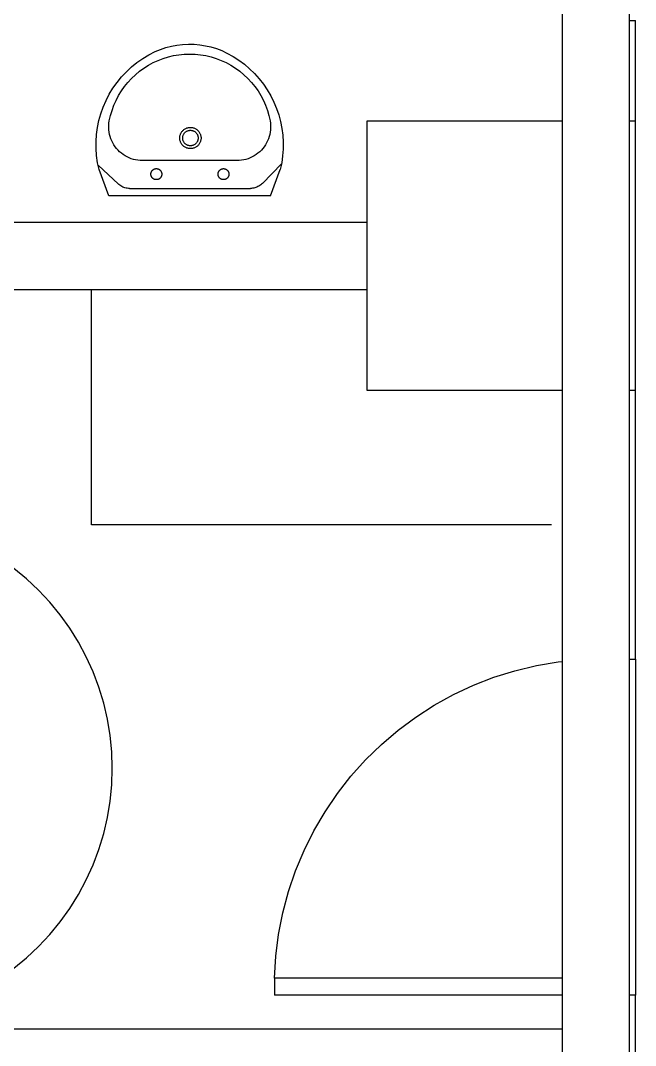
# Model space of a CAD drawing. Extents: x -81148 to 10972, y -53931 to 52487.
# Drawn here: x -25539 to -23708, y 16664 to 19714 of the extents above; entities that cross this region are included whole.
import ezdxf

# ---------------------------------------------------------------- set-up
doc = ezdxf.new("R2010")
doc.units = 0
doc.layers.get('0').update_dxf_attribs({"linetype": 'CONTINUOUS'})

msp = doc.modelspace()

# ---------------------------------------------------------------- linework, layer by layer
for p, q in [((-23725.4, 19413.6), (-23725.4, 27831.1)), ((-23925.4, 19413.6), (-23925.4, 27631.1)), ((-23725.4, 19713.6), (-23707.9, 19713.6)), ((-23707.9, 19413.6), (-23707.9, 19713.6)), ((-25073.2, 19640.2), (-25056.3, 19642.2)), ((-25056.3, 19642.2), (-25039.3, 19643)), ((-25039.3, 19643), (-25022.3, 19642.7)), ((-25022.3, 19642.7), (-25005.4, 19641.2)), ((-25157, 19611.4), (-25138.3, 19621.1)), ((-25138.3, 19621.1), (-25122.6, 19627.5)), ((-25122.6, 19627.5), (-25106.4, 19632.9)), ((-25106.4, 19632.9), (-25089.9, 19637.1)), ((-25089.9, 19637.1), (-25073.2, 19640.2)), ((-25083.3, 19609), (-25067.5, 19611.6)), ((-25067.5, 19611.6), (-25051.5, 19613.2)), ((-25051.5, 19613.2), (-25035.4, 19613.7)), ((-25035.4, 19613.7), (-25019.4, 19613.2)), ((-25019.4, 19613.2), (-25003.4, 19611.6)), ((-25005.4, 19641.2), (-24988.6, 19638.6)), ((-25003.4, 19611.6), (-24987.5, 19609)), ((-24988.6, 19638.6), (-24972, 19634.8)), ((-24972, 19634.8), (-24955.7, 19629.9)), ((-24955.7, 19629.9), (-24939.8, 19623.9)), ((-24939.8, 19623.9), (-24924.3, 19616.8)), ((-24924.3, 19616.8), (-24906.3, 19606.9)), ((-25208.6, 19575.2), (-25192.3, 19588.5)), ((-25192.3, 19588.5), (-25175, 19600.6)), ((-25175, 19600.6), (-25157, 19611.4)), ((-25158.1, 19580.6), (-25143.9, 19588.2)), ((-25143.9, 19588.2), (-25129.3, 19594.9)), ((-25129.3, 19594.9), (-25114.3, 19600.6)), ((-25114.3, 19600.6), (-25098.9, 19605.3)), ((-25098.9, 19605.3), (-25083.3, 19609)), ((-24987.5, 19609), (-24971.9, 19605.3)), ((-24971.9, 19605.3), (-24956.5, 19600.6)), ((-24956.5, 19600.6), (-24941.5, 19594.9)), ((-24941.5, 19594.9), (-24926.9, 19588.2)), ((-24926.9, 19588.2), (-24912.8, 19580.6)), ((-24906.3, 19606.9), (-24889, 19595.7)), ((-24889, 19595.7), (-24872.5, 19583.4)), ((-24872.5, 19583.4), (-24856.9, 19570.1)), ((-25238.4, 19545.5), (-25224, 19560.9)), ((-25224, 19560.9), (-25208.6, 19575.2)), ((-25208.7, 19541.3), (-25197, 19552.3)), ((-25197, 19552.3), (-25184.7, 19562.6)), ((-25184.7, 19562.6), (-25171.7, 19572)), ((-25171.7, 19572), (-25158.1, 19580.6)), ((-24912.8, 19580.6), (-24899.2, 19572)), ((-24899.2, 19572), (-24886.2, 19562.6)), ((-24886.2, 19562.6), (-24873.8, 19552.3)), ((-24873.8, 19552.3), (-24862.1, 19541.3)), ((-24856.9, 19570.1), (-24842.1, 19555.7)), ((-24842.1, 19555.7), (-24828.4, 19540.4)), ((-25263.9, 19512), (-25251.7, 19529.2)), ((-25251.7, 19529.2), (-25238.4, 19545.5)), ((-25229.7, 19517), (-25219.6, 19529.5)), ((-25219.6, 19529.5), (-25208.7, 19541.3)), ((-24862.1, 19541.3), (-24851.2, 19529.5)), ((-24851.2, 19529.5), (-24841.2, 19517)), ((-24828.4, 19540.4), (-24815.8, 19524.2)), ((-24815.8, 19524.2), (-24804.2, 19507.1)), ((-25284.5, 19475.3), (-25274.8, 19494)), ((-25274.8, 19494), (-25263.9, 19512)), ((-25254.7, 19475.9), (-25247.3, 19490.1)), ((-25247.3, 19490.1), (-25238.9, 19503.8)), ((-25238.9, 19503.8), (-25229.7, 19517)), ((-24841.2, 19517), (-24831.9, 19503.8)), ((-24831.9, 19503.8), (-24823.5, 19490.1)), ((-24823.5, 19490.1), (-24816.1, 19475.9)), ((-24804.2, 19507.1), (-24793.8, 19489.4)), ((-25292.9, 19456), (-25284.5, 19475.3)), ((-25266.7, 19446.1), (-25261.2, 19461.2)), ((-25261.2, 19461.2), (-25254.7, 19475.9)), ((-24816.1, 19475.9), (-24809.6, 19461.2)), ((-24809.6, 19461.2), (-24804.1, 19446.1)), ((-24793.8, 19489.4), (-24784.7, 19471)), ((-24784.7, 19471), (-24776.7, 19452)), ((-25305.6, 19415.9), (-25300, 19436.2)), ((-25300, 19436.2), (-25292.9, 19456)), ((-25274.7, 19415), (-25271.2, 19430.7)), ((-25271.2, 19430.7), (-25266.7, 19446.1)), ((-24804.1, 19446.1), (-24799.6, 19430.7)), ((-24799.6, 19430.7), (-24796.2, 19415)), ((-24776.7, 19452), (-24770.1, 19432.5)), ((-24770.1, 19432.5), (-24764.8, 19412.6)), ((-25309.9, 19395.3), (-25305.6, 19415.9)), ((-25276.3, 19394.8), (-25276.2, 19401.6)), ((-25276.2, 19401.6), (-25275.7, 19408.3)), ((-25275.7, 19408.3), (-25274.7, 19415)), ((-24796.2, 19415), (-24795.2, 19408.3)), ((-24795.2, 19408.3), (-24794.6, 19401.6)), ((-24794.6, 19401.6), (-24794.5, 19394.8)), ((-24764.8, 19412.6), (-24760.8, 19392.4)), ((-23925.4, 19413.6), (-24507.9, 19413.6)), ((-24507.9, 19413.6), (-24507.9, 18613.6)), ((-23925.4, 18613.6), (-23925.4, 19413.6)), ((-23707.9, 19413.6), (-23725.4, 19413.6)), ((-23725.4, 18613.6), (-23725.4, 19413.6)), ((-23707.9, 18613.6), (-23707.9, 19413.6)), ((-25314.2, 19353.4), (-25312.7, 19374.4)), ((-25312.7, 19374.4), (-25309.9, 19395.3)), ((-25276, 19388.1), (-25276.3, 19394.8)), ((-25275.2, 19381.4), (-25276, 19388.1)), ((-25273.9, 19374.7), (-25275.2, 19381.4)), ((-25272.2, 19368.2), (-25273.9, 19374.7)), ((-25270.1, 19361.8), (-25272.2, 19368.2)), ((-25064.8, 19365.9), (-25064.6, 19368)), ((-25064.6, 19368), (-25064.3, 19370)), ((-25064.3, 19370), (-25063.8, 19372)), ((-25063.8, 19372), (-25063.2, 19374)), ((-25063.2, 19374), (-25062.5, 19376)), ((-25062.5, 19376), (-25061.6, 19377.8)), ((-25061.6, 19377.8), (-25060.6, 19379.7)), ((-25060.6, 19379.7), (-25059.5, 19381.4)), ((-25059.5, 19381.4), (-25058.3, 19383.1)), ((-25058.3, 19383.1), (-25057, 19384.7)), ((-25057, 19384.7), (-25055.6, 19386.2)), ((-25056, 19366.9), (-25055.8, 19368.3)), ((-25055.8, 19368.3), (-25055.4, 19369.8)), ((-25055.6, 19386.2), (-25054.1, 19387.6)), ((-25055.4, 19369.8), (-25055, 19371.2)), ((-25055, 19371.2), (-25054.5, 19372.6)), ((-25054.5, 19372.6), (-25053.9, 19374)), ((-25054.1, 19387.6), (-25052.5, 19388.9)), ((-25053.9, 19374), (-25053.1, 19375.3)), ((-25053.1, 19375.3), (-25052.4, 19376.6)), ((-25052.5, 19388.9), (-25050.8, 19390.1)), ((-25052.4, 19376.6), (-25051.5, 19377.8)), ((-25051.5, 19377.8), (-25050.5, 19379)), ((-25050.8, 19390.1), (-25049.1, 19391.2)), ((-25050.5, 19379), (-25049.5, 19380.1)), ((-25049.5, 19380.1), (-25048.4, 19381.1)), ((-25049.1, 19391.2), (-25047.2, 19392.2)), ((-25048.4, 19381.1), (-25047.2, 19382.1)), ((-25047.2, 19392.2), (-25045.3, 19393.1)), ((-25047.2, 19382.1), (-25046, 19383)), ((-25046, 19383), (-25044.7, 19383.8)), ((-25045.3, 19393.1), (-25043.4, 19393.8)), ((-25044.7, 19383.8), (-25043.4, 19384.5)), ((-25043.4, 19393.8), (-25041.4, 19394.4)), ((-25043.4, 19384.5), (-25042, 19385.1)), ((-25042, 19385.1), (-25040.6, 19385.6)), ((-25041.4, 19394.4), (-25039.4, 19394.9)), ((-25040.6, 19385.6), (-25039.2, 19386)), ((-25039.4, 19394.9), (-25037.4, 19395.2)), ((-25039.2, 19386), (-25037.7, 19386.4)), ((-25037.7, 19386.4), (-25036.3, 19386.6)), ((-25037.4, 19395.2), (-25035.3, 19395.4)), ((-25036.3, 19386.6), (-25034.8, 19386.8)), ((-25035.3, 19395.4), (-25033.3, 19395.5)), ((-25034.8, 19386.8), (-25033.3, 19386.8)), ((-25033.3, 19395.5), (-25031.2, 19395.4)), ((-25033.3, 19386.8), (-25031.7, 19386.8)), ((-25031.7, 19386.8), (-25030.3, 19386.6)), ((-25031.2, 19395.4), (-25029.1, 19395.2)), ((-25030.3, 19386.6), (-25028.8, 19386.4)), ((-25029.1, 19395.2), (-25027.1, 19394.9)), ((-25028.8, 19386.4), (-25027.3, 19386)), ((-25027.3, 19386), (-25025.9, 19385.6)), ((-25027.1, 19394.9), (-25025.1, 19394.4)), ((-25025.9, 19385.6), (-25024.5, 19385.1)), ((-25025.1, 19394.4), (-25023.1, 19393.8)), ((-25024.5, 19385.1), (-25023.1, 19384.5)), ((-25023.1, 19393.8), (-25021.2, 19393.1)), ((-25023.1, 19384.5), (-25021.8, 19383.8)), ((-25021.8, 19383.8), (-25020.5, 19383)), ((-25021.2, 19393.1), (-25019.3, 19392.2)), ((-25020.5, 19383), (-25019.3, 19382.1)), ((-25019.3, 19392.2), (-25017.4, 19391.2)), ((-25019.3, 19382.1), (-25018.1, 19381.1)), ((-25018.1, 19381.1), (-25017, 19380.1)), ((-25017.4, 19391.2), (-25015.7, 19390.1)), ((-25017, 19380.1), (-25016, 19379)), ((-25016, 19379), (-25015, 19377.8)), ((-25015.7, 19390.1), (-25014, 19388.9)), ((-25015, 19377.8), (-25014.1, 19376.6)), ((-25014.1, 19376.6), (-25013.4, 19375.3)), ((-25014, 19388.9), (-25012.4, 19387.6)), ((-25013.4, 19375.3), (-25012.6, 19374)), ((-25012.6, 19374), (-25012, 19372.6)), ((-25012.4, 19387.6), (-25010.9, 19386.2)), ((-25012, 19372.6), (-25011.5, 19371.2)), ((-25011.5, 19371.2), (-25011.1, 19369.8)), ((-25011.1, 19369.8), (-25010.7, 19368.3)), ((-25010.9, 19386.2), (-25009.5, 19384.7)), ((-25010.7, 19368.3), (-25010.5, 19366.9)), ((-25009.5, 19384.7), (-25008.2, 19383.1)), ((-25008.2, 19383.1), (-25007, 19381.4)), ((-25007, 19381.4), (-25005.9, 19379.7)), ((-25005.9, 19379.7), (-25004.9, 19377.8)), ((-25004.9, 19377.8), (-25004, 19376)), ((-25004, 19376), (-25003.3, 19374)), ((-25003.3, 19374), (-25002.7, 19372)), ((-25002.7, 19372), (-25002.2, 19370)), ((-25002.2, 19370), (-25001.9, 19368)), ((-25001.9, 19368), (-25001.7, 19365.9)), ((-24798.6, 19368.2), (-24800.7, 19361.8)), ((-24796.9, 19374.7), (-24798.6, 19368.2)), ((-24795.6, 19381.4), (-24796.9, 19374.7)), ((-24794.8, 19388.1), (-24795.6, 19381.4)), ((-24794.5, 19394.8), (-24794.8, 19388.1)), ((-24760.8, 19392.4), (-24758.2, 19372)), ((-24758.2, 19372), (-24757, 19351.5)), ((-25314.1, 19332.4), (-25314.2, 19353.4)), ((-25267.5, 19355.6), (-25270.1, 19361.8)), ((-25264.6, 19349.5), (-25267.5, 19355.6)), ((-25261.2, 19343.7), (-25264.6, 19349.5)), ((-25257.4, 19338.1), (-25261.2, 19343.7)), ((-25253.3, 19332.7), (-25257.4, 19338.1)), ((-25064.9, 19363.9), (-25064.8, 19365.9)), ((-25064.8, 19361.8), (-25064.9, 19363.9)), ((-25064.6, 19359.7), (-25064.8, 19361.8)), ((-25064.3, 19357.7), (-25064.6, 19359.7)), ((-25063.8, 19355.7), (-25064.3, 19357.7)), ((-25063.2, 19353.7), (-25063.8, 19355.7)), ((-25062.5, 19351.8), (-25063.2, 19353.7)), ((-25061.6, 19349.9), (-25062.5, 19351.8)), ((-25060.6, 19348.1), (-25061.6, 19349.9)), ((-25059.5, 19346.3), (-25060.6, 19348.1)), ((-25058.3, 19344.6), (-25059.5, 19346.3)), ((-25057, 19343), (-25058.3, 19344.6)), ((-25055.6, 19341.5), (-25057, 19343)), ((-25056.2, 19365.4), (-25056, 19366.9)), ((-25056.2, 19363.9), (-25056.2, 19365.4)), ((-25056.2, 19362.4), (-25056.2, 19363.9)), ((-25056, 19360.9), (-25056.2, 19362.4)), ((-25055.8, 19359.4), (-25056, 19360.9)), ((-25055.4, 19357.9), (-25055.8, 19359.4)), ((-25054.1, 19340.1), (-25055.6, 19341.5)), ((-25055, 19356.5), (-25055.4, 19357.9)), ((-25054.5, 19355.1), (-25055, 19356.5)), ((-25053.9, 19353.7), (-25054.5, 19355.1)), ((-25052.5, 19338.8), (-25054.1, 19340.1)), ((-25053.1, 19352.4), (-25053.9, 19353.7)), ((-25052.4, 19351.1), (-25053.1, 19352.4)), ((-25050.8, 19337.6), (-25052.5, 19338.8)), ((-25051.5, 19349.9), (-25052.4, 19351.1)), ((-25050.5, 19348.7), (-25051.5, 19349.9)), ((-25049.1, 19336.5), (-25050.8, 19337.6)), ((-25049.5, 19347.6), (-25050.5, 19348.7)), ((-25048.4, 19346.6), (-25049.5, 19347.6)), ((-25047.2, 19345.6), (-25048.4, 19346.6)), ((-25046, 19344.8), (-25047.2, 19345.6)), ((-25044.7, 19344), (-25046, 19344.8)), ((-25043.4, 19343.3), (-25044.7, 19344)), ((-25042, 19342.6), (-25043.4, 19343.3)), ((-25040.6, 19342.1), (-25042, 19342.6)), ((-25039.2, 19341.7), (-25040.6, 19342.1)), ((-25037.7, 19341.3), (-25039.2, 19341.7)), ((-25036.3, 19341.1), (-25037.7, 19341.3)), ((-25034.8, 19340.9), (-25036.3, 19341.1)), ((-25033.3, 19340.9), (-25034.8, 19340.9)), ((-25031.7, 19340.9), (-25033.3, 19340.9)), ((-25030.3, 19341.1), (-25031.7, 19340.9)), ((-25028.8, 19341.3), (-25030.3, 19341.1)), ((-25027.3, 19341.7), (-25028.8, 19341.3)), ((-25025.9, 19342.1), (-25027.3, 19341.7)), ((-25024.5, 19342.6), (-25025.9, 19342.1)), ((-25023.1, 19343.3), (-25024.5, 19342.6)), ((-25021.8, 19344), (-25023.1, 19343.3)), ((-25020.5, 19344.8), (-25021.8, 19344)), ((-25019.3, 19345.6), (-25020.5, 19344.8)), ((-25018.1, 19346.6), (-25019.3, 19345.6)), ((-25017, 19347.6), (-25018.1, 19346.6)), ((-25015.7, 19337.6), (-25017.4, 19336.5)), ((-25016, 19348.7), (-25017, 19347.6)), ((-25015, 19349.9), (-25016, 19348.7)), ((-25014, 19338.8), (-25015.7, 19337.6)), ((-25014.1, 19351.1), (-25015, 19349.9)), ((-25013.4, 19352.4), (-25014.1, 19351.1)), ((-25012.4, 19340.1), (-25014, 19338.8)), ((-25012.6, 19353.7), (-25013.4, 19352.4)), ((-25012, 19355.1), (-25012.6, 19353.7)), ((-25010.9, 19341.5), (-25012.4, 19340.1)), ((-25011.5, 19356.5), (-25012, 19355.1)), ((-25011.1, 19357.9), (-25011.5, 19356.5)), ((-25010.7, 19359.4), (-25011.1, 19357.9)), ((-25009.5, 19343), (-25010.9, 19341.5)), ((-25010.5, 19360.9), (-25010.7, 19359.4)), ((-25010.5, 19366.9), (-25010.3, 19365.4)), ((-25010.3, 19362.4), (-25010.5, 19360.9)), ((-25010.3, 19365.4), (-25010.3, 19363.9)), ((-25010.3, 19363.9), (-25010.3, 19362.4)), ((-25008.2, 19344.6), (-25009.5, 19343)), ((-25007, 19346.3), (-25008.2, 19344.6)), ((-25005.9, 19348.1), (-25007, 19346.3)), ((-25004.9, 19349.9), (-25005.9, 19348.1)), ((-25004, 19351.8), (-25004.9, 19349.9)), ((-25003.3, 19353.7), (-25004, 19351.8)), ((-25002.7, 19355.7), (-25003.3, 19353.7)), ((-25002.2, 19357.7), (-25002.7, 19355.7)), ((-25001.9, 19359.7), (-25002.2, 19357.7)), ((-25001.7, 19361.8), (-25001.9, 19359.7)), ((-25001.7, 19365.9), (-25001.6, 19363.9)), ((-25001.6, 19363.9), (-25001.7, 19361.8)), ((-24813.4, 19338.1), (-24817.6, 19332.7)), ((-24809.6, 19343.7), (-24813.4, 19338.1)), ((-24806.3, 19349.5), (-24809.6, 19343.7)), ((-24803.3, 19355.6), (-24806.3, 19349.5)), ((-24800.7, 19361.8), (-24803.3, 19355.6)), ((-24757, 19351.5), (-24757.1, 19330.9)), ((-25312.7, 19311.4), (-25314.1, 19332.4)), ((-25309.8, 19290.5), (-25312.7, 19311.4)), ((-25248.8, 19327.7), (-25253.3, 19332.7)), ((-25244, 19323), (-25248.8, 19327.7)), ((-25238.9, 19318.6), (-25244, 19323)), ((-25233.4, 19314.5), (-25238.9, 19318.6)), ((-25227.8, 19310.9), (-25233.4, 19314.5)), ((-25221.9, 19307.6), (-25227.8, 19310.9)), ((-25215.8, 19304.7), (-25221.9, 19307.6)), ((-25047.2, 19335.5), (-25049.1, 19336.5)), ((-25045.3, 19334.7), (-25047.2, 19335.5)), ((-25043.4, 19333.9), (-25045.3, 19334.7)), ((-25041.4, 19333.3), (-25043.4, 19333.9)), ((-25039.4, 19332.9), (-25041.4, 19333.3)), ((-25037.4, 19332.5), (-25039.4, 19332.9)), ((-25035.3, 19332.3), (-25037.4, 19332.5)), ((-25033.3, 19332.2), (-25035.3, 19332.3)), ((-25031.2, 19332.3), (-25033.3, 19332.2)), ((-25029.1, 19332.5), (-25031.2, 19332.3)), ((-25027.1, 19332.9), (-25029.1, 19332.5)), ((-25025.1, 19333.3), (-25027.1, 19332.9)), ((-25023.1, 19333.9), (-25025.1, 19333.3)), ((-25021.2, 19334.7), (-25023.1, 19333.9)), ((-25019.3, 19335.5), (-25021.2, 19334.7)), ((-25017.4, 19336.5), (-25019.3, 19335.5)), ((-24849, 19307.6), (-24855.1, 19304.7)), ((-24843.1, 19310.9), (-24849, 19307.6)), ((-24837.4, 19314.5), (-24843.1, 19310.9)), ((-24832, 19318.6), (-24837.4, 19314.5)), ((-24826.9, 19323), (-24832, 19318.6)), ((-24822, 19327.7), (-24826.9, 19323)), ((-24817.6, 19332.7), (-24822, 19327.7)), ((-24758.7, 19310.4), (-24761.5, 19290.1)), ((-24757.1, 19330.9), (-24758.7, 19310.4)), ((-25305.4, 19269.9), (-25309.8, 19290.5)), ((-25248.8, 19227.5), (-25306.8, 19281.9)), ((-25209.5, 19302.3), (-25215.8, 19304.7)), ((-25203, 19300.3), (-25209.5, 19302.3)), ((-25196.5, 19298.7), (-25203, 19300.3)), ((-25189.8, 19297.5), (-25196.5, 19298.7)), ((-25183.1, 19296.9), (-25189.8, 19297.5)), ((-25176.4, 19296.6), (-25183.1, 19296.9)), ((-24894.5, 19296.6), (-25176.4, 19296.6)), ((-24887.7, 19296.9), (-24894.5, 19296.6)), ((-24881, 19297.5), (-24887.7, 19296.9)), ((-24874.4, 19298.7), (-24881, 19297.5)), ((-24867.8, 19300.3), (-24874.4, 19298.7)), ((-24861.4, 19302.3), (-24867.8, 19300.3)), ((-24855.1, 19304.7), (-24861.4, 19302.3)), ((-24818.9, 19228.8), (-24762.1, 19286.6)), ((-24761.5, 19290.1), (-24765.8, 19269.9)), ((-25276, 19191.4), (-25305.4, 19269.9)), ((-25151, 19257.5), (-25150.9, 19258.5)), ((-25151, 19256.4), (-25151, 19257.5)), ((-25151, 19255.3), (-25151, 19256.4)), ((-25150.9, 19254.3), (-25151, 19255.3)), ((-25150.9, 19258.5), (-25150.7, 19259.6)), ((-25150.7, 19253.2), (-25150.9, 19254.3)), ((-25150.7, 19259.6), (-25150.5, 19260.6)), ((-25150.5, 19252.2), (-25150.7, 19253.2)), ((-25150.5, 19260.6), (-25150.2, 19261.6)), ((-25150.2, 19251.1), (-25150.5, 19252.2)), ((-25150.2, 19261.6), (-25149.8, 19262.6)), ((-25149.8, 19250.1), (-25150.2, 19251.1)), ((-25149.8, 19262.6), (-25149.3, 19263.6)), ((-25149.3, 19249.2), (-25149.8, 19250.1)), ((-25149.3, 19263.6), (-25148.8, 19264.6)), ((-25148.8, 19248.2), (-25149.3, 19249.2)), ((-25148.8, 19264.6), (-25148.3, 19265.5)), ((-25148.3, 19247.3), (-25148.8, 19248.2)), ((-25148.3, 19265.5), (-25147.7, 19266.3)), ((-25147.7, 19246.4), (-25148.3, 19247.3)), ((-25147.7, 19266.3), (-25147, 19267.2)), ((-25147, 19245.6), (-25147.7, 19246.4)), ((-25147, 19267.2), (-25146.2, 19267.9)), ((-25146.2, 19244.8), (-25147, 19245.6)), ((-25146.2, 19267.9), (-25145.5, 19268.7)), ((-25145.5, 19268.7), (-25144.6, 19269.4)), ((-25144.6, 19269.4), (-25143.8, 19270)), ((-25143.8, 19270), (-25142.9, 19270.5)), ((-25142.9, 19270.5), (-25141.9, 19271)), ((-25141.9, 19271), (-25140.9, 19271.5)), ((-25140.9, 19271.5), (-25139.9, 19271.9)), ((-25139.9, 19271.9), (-25138.9, 19272.2)), ((-25138.9, 19272.2), (-25137.9, 19272.4)), ((-25137.9, 19272.4), (-25136.8, 19272.6)), ((-25136.8, 19272.6), (-25135.8, 19272.7)), ((-25135.8, 19272.7), (-25134.7, 19272.7)), ((-25134.7, 19272.7), (-25133.6, 19272.7)), ((-25133.6, 19272.7), (-25132.6, 19272.6)), ((-25132.6, 19272.6), (-25131.5, 19272.4)), ((-25131.5, 19272.4), (-25130.5, 19272.2)), ((-25130.5, 19272.2), (-25129.4, 19271.9)), ((-25129.4, 19271.9), (-25128.4, 19271.5)), ((-25128.4, 19271.5), (-25127.5, 19271)), ((-25127.5, 19271), (-25126.5, 19270.5)), ((-25126.5, 19270.5), (-25125.6, 19270)), ((-25125.6, 19270), (-25124.7, 19269.4)), ((-25124.7, 19269.4), (-25123.9, 19268.7)), ((-25123.9, 19268.7), (-25123.1, 19267.9)), ((-25123.1, 19267.9), (-25122.4, 19267.2)), ((-25122.4, 19245.6), (-25123.1, 19244.8)), ((-25122.4, 19267.2), (-25121.7, 19266.3)), ((-25121.7, 19246.4), (-25122.4, 19245.6)), ((-25121.7, 19266.3), (-25121.1, 19265.5)), ((-25121.1, 19247.3), (-25121.7, 19246.4)), ((-25121.1, 19265.5), (-25120.5, 19264.6)), ((-25120.5, 19248.2), (-25121.1, 19247.3)), ((-25120.5, 19264.6), (-25120, 19263.6)), ((-25120, 19249.2), (-25120.5, 19248.2)), ((-25120, 19263.6), (-25119.6, 19262.6)), ((-25119.6, 19250.1), (-25120, 19249.2)), ((-25119.6, 19262.6), (-25119.2, 19261.6)), ((-25119.2, 19251.1), (-25119.6, 19250.1)), ((-25119.2, 19261.6), (-25118.9, 19260.6)), ((-25118.9, 19252.2), (-25119.2, 19251.1)), ((-25118.9, 19260.6), (-25118.7, 19259.6)), ((-25118.7, 19253.2), (-25118.9, 19252.2)), ((-25118.7, 19259.6), (-25118.5, 19258.5)), ((-25118.5, 19254.3), (-25118.7, 19253.2)), ((-25118.5, 19258.5), (-25118.4, 19257.5)), ((-25118.4, 19255.3), (-25118.5, 19254.3)), ((-25118.4, 19257.5), (-25118.4, 19256.4)), ((-25118.4, 19256.4), (-25118.4, 19255.3)), ((-24951, 19257.5), (-24950.9, 19258.5)), ((-24951, 19256.4), (-24951, 19257.5)), ((-24951, 19255.3), (-24951, 19256.4)), ((-24950.9, 19254.3), (-24951, 19255.3)), ((-24950.9, 19258.5), (-24950.7, 19259.6)), ((-24950.7, 19253.2), (-24950.9, 19254.3)), ((-24950.7, 19259.6), (-24950.5, 19260.6)), ((-24950.5, 19252.2), (-24950.7, 19253.2)), ((-24950.5, 19260.6), (-24950.2, 19261.6)), ((-24950.2, 19251.1), (-24950.5, 19252.2)), ((-24950.2, 19261.6), (-24949.8, 19262.6)), ((-24949.8, 19250.1), (-24950.2, 19251.1)), ((-24949.8, 19262.6), (-24949.3, 19263.6)), ((-24949.3, 19249.2), (-24949.8, 19250.1)), ((-24949.3, 19263.6), (-24948.8, 19264.6)), ((-24948.8, 19248.2), (-24949.3, 19249.2)), ((-24948.8, 19264.6), (-24948.3, 19265.5)), ((-24948.3, 19247.3), (-24948.8, 19248.2)), ((-24948.3, 19265.5), (-24947.7, 19266.3)), ((-24947.7, 19246.4), (-24948.3, 19247.3)), ((-24947.7, 19266.3), (-24947, 19267.2)), ((-24947, 19245.6), (-24947.7, 19246.4)), ((-24947, 19267.2), (-24946.2, 19267.9)), ((-24946.2, 19244.8), (-24947, 19245.6)), ((-24946.2, 19267.9), (-24945.5, 19268.7)), ((-24945.5, 19268.7), (-24944.6, 19269.4)), ((-24944.6, 19269.4), (-24943.8, 19270)), ((-24943.8, 19270), (-24942.9, 19270.5)), ((-24942.9, 19270.5), (-24941.9, 19271)), ((-24941.9, 19271), (-24940.9, 19271.5)), ((-24940.9, 19271.5), (-24939.9, 19271.9)), ((-24939.9, 19271.9), (-24938.9, 19272.2)), ((-24938.9, 19272.2), (-24937.9, 19272.4)), ((-24937.9, 19272.4), (-24936.8, 19272.6)), ((-24936.8, 19272.6), (-24935.8, 19272.7)), ((-24935.8, 19272.7), (-24934.7, 19272.7)), ((-24934.7, 19272.7), (-24933.6, 19272.7)), ((-24933.6, 19272.7), (-24932.6, 19272.6)), ((-24932.6, 19272.6), (-24931.5, 19272.4)), ((-24931.5, 19272.4), (-24930.5, 19272.2)), ((-24930.5, 19272.2), (-24929.4, 19271.9)), ((-24929.4, 19271.9), (-24928.4, 19271.5)), ((-24928.4, 19271.5), (-24927.5, 19271)), ((-24927.5, 19271), (-24926.5, 19270.5)), ((-24926.5, 19270.5), (-24925.6, 19270)), ((-24925.6, 19270), (-24924.7, 19269.4)), ((-24924.7, 19269.4), (-24923.9, 19268.7)), ((-24923.9, 19268.7), (-24923.1, 19267.9)), ((-24923.1, 19267.9), (-24922.4, 19267.2)), ((-24922.4, 19245.6), (-24923.1, 19244.8)), ((-24922.4, 19267.2), (-24921.7, 19266.3)), ((-24921.7, 19246.4), (-24922.4, 19245.6)), ((-24921.7, 19266.3), (-24921.1, 19265.5)), ((-24921.1, 19247.3), (-24921.7, 19246.4)), ((-24921.1, 19265.5), (-24920.5, 19264.6)), ((-24920.5, 19248.2), (-24921.1, 19247.3)), ((-24920.5, 19264.6), (-24920, 19263.6)), ((-24920, 19249.2), (-24920.5, 19248.2)), ((-24920, 19263.6), (-24919.6, 19262.6)), ((-24919.6, 19250.1), (-24920, 19249.2)), ((-24919.6, 19262.6), (-24919.2, 19261.6)), ((-24919.2, 19251.1), (-24919.6, 19250.1)), ((-24919.2, 19261.6), (-24918.9, 19260.6)), ((-24918.9, 19252.2), (-24919.2, 19251.1)), ((-24918.9, 19260.6), (-24918.7, 19259.6)), ((-24918.7, 19253.2), (-24918.9, 19252.2)), ((-24918.7, 19259.6), (-24918.5, 19258.5)), ((-24918.5, 19254.3), (-24918.7, 19253.2)), ((-24918.5, 19258.5), (-24918.4, 19257.5)), ((-24918.4, 19255.3), (-24918.5, 19254.3)), ((-24918.4, 19257.5), (-24918.4, 19256.4)), ((-24918.4, 19256.4), (-24918.4, 19255.3)), ((-24795.2, 19191.4), (-24765.8, 19269.9)), ((-25246.2, 19225.2), (-25248.8, 19227.5)), ((-25243.4, 19223.1), (-25246.2, 19225.2)), ((-25240.6, 19221.3), (-25243.4, 19223.1)), ((-25237.6, 19219.6), (-25240.6, 19221.3)), ((-25234.5, 19218.1), (-25237.6, 19219.6)), ((-25231.3, 19216.8), (-25234.5, 19218.1)), ((-25228.1, 19215.8), (-25231.3, 19216.8)), ((-25224.7, 19215), (-25228.1, 19215.8)), ((-25145.5, 19244.1), (-25146.2, 19244.8)), ((-25144.6, 19243.4), (-25145.5, 19244.1)), ((-25143.8, 19242.8), (-25144.6, 19243.4)), ((-25142.9, 19242.2), (-25143.8, 19242.8)), ((-25141.9, 19241.7), (-25142.9, 19242.2)), ((-25140.9, 19241.3), (-25141.9, 19241.7)), ((-25139.9, 19240.9), (-25140.9, 19241.3)), ((-25138.9, 19240.6), (-25139.9, 19240.9)), ((-25137.9, 19240.4), (-25138.9, 19240.6)), ((-25136.8, 19240.2), (-25137.9, 19240.4)), ((-25135.8, 19240.1), (-25136.8, 19240.2)), ((-25134.7, 19240.1), (-25135.8, 19240.1)), ((-25133.6, 19240.1), (-25134.7, 19240.1)), ((-25132.6, 19240.2), (-25133.6, 19240.1)), ((-25131.5, 19240.4), (-25132.6, 19240.2)), ((-25130.5, 19240.6), (-25131.5, 19240.4)), ((-25129.4, 19240.9), (-25130.5, 19240.6)), ((-25128.4, 19241.3), (-25129.4, 19240.9)), ((-25127.5, 19241.7), (-25128.4, 19241.3)), ((-25126.5, 19242.2), (-25127.5, 19241.7)), ((-25125.6, 19242.8), (-25126.5, 19242.2)), ((-25124.7, 19243.4), (-25125.6, 19242.8)), ((-25123.9, 19244.1), (-25124.7, 19243.4)), ((-25123.1, 19244.8), (-25123.9, 19244.1)), ((-24945.5, 19244.1), (-24946.2, 19244.8)), ((-24944.6, 19243.4), (-24945.5, 19244.1)), ((-24943.8, 19242.8), (-24944.6, 19243.4)), ((-24942.9, 19242.2), (-24943.8, 19242.8)), ((-24941.9, 19241.7), (-24942.9, 19242.2)), ((-24940.9, 19241.3), (-24941.9, 19241.7)), ((-24939.9, 19240.9), (-24940.9, 19241.3)), ((-24938.9, 19240.6), (-24939.9, 19240.9)), ((-24937.9, 19240.4), (-24938.9, 19240.6)), ((-24936.8, 19240.2), (-24937.9, 19240.4)), ((-24935.8, 19240.1), (-24936.8, 19240.2)), ((-24934.7, 19240.1), (-24935.8, 19240.1)), ((-24933.6, 19240.1), (-24934.7, 19240.1)), ((-24932.6, 19240.2), (-24933.6, 19240.1)), ((-24931.5, 19240.4), (-24932.6, 19240.2)), ((-24930.5, 19240.6), (-24931.5, 19240.4)), ((-24929.4, 19240.9), (-24930.5, 19240.6)), ((-24928.4, 19241.3), (-24929.4, 19240.9)), ((-24927.5, 19241.7), (-24928.4, 19241.3)), ((-24926.5, 19242.2), (-24927.5, 19241.7)), ((-24925.6, 19242.8), (-24926.5, 19242.2)), ((-24924.7, 19243.4), (-24925.6, 19242.8)), ((-24923.9, 19244.1), (-24924.7, 19243.4)), ((-24923.1, 19244.8), (-24923.9, 19244.1)), ((-24841.5, 19215.7), (-24844.7, 19214.9)), ((-24838.3, 19216.6), (-24841.5, 19215.7)), ((-24835.3, 19217.8), (-24838.3, 19216.6)), ((-24832.3, 19219.2), (-24835.3, 19217.8)), ((-24829.3, 19220.8), (-24832.3, 19219.2)), ((-24826.6, 19222.5), (-24829.3, 19220.8)), ((-24823.9, 19224.5), (-24826.6, 19222.5)), ((-24821.3, 19226.6), (-24823.9, 19224.5)), ((-24818.9, 19228.8), (-24821.3, 19226.6)), ((-25273.1, 19191.4), (-25276, 19191.4)), ((-24796.3, 19191.4), (-25273.1, 19191.4)), ((-25221.4, 19214.4), (-25224.7, 19215)), ((-25218, 19214), (-25221.4, 19214.4)), ((-25214.5, 19213.9), (-25218, 19214)), ((-25214.5, 19213.9), (-24854.6, 19213.9)), ((-24851.3, 19214), (-24854.6, 19213.9)), ((-24848, 19214.4), (-24851.3, 19214)), ((-24844.7, 19214.9), (-24848, 19214.4)), ((-24795.2, 19191.4), (-24796.3, 19191.4)), ((-27807.9, 19113.6), (-24507.9, 19113.6)), ((-26991.9, 18913.6), (-25327.8, 18913.6)), ((-25327.8, 18213.2), (-25327.8, 18913.6)), ((-25327.8, 18913.6), (-24507.9, 18913.6)), ((-24507.9, 18613.6), (-23925.4, 18613.6)), ((-23925.4, 10448.6), (-23925.4, 18613.6)), ((-23725.4, 18613.6), (-23707.9, 18613.6)), ((-23725.4, 10448.6), (-23725.4, 18613.6)), ((-23707.9, 17813.6), (-23707.9, 18613.6)), ((-23957.9, 18213.2), (-25327.8, 18213.2)), ((-25521.4, 18052.2), (-25559.3, 18083.3)), ((-25485.6, 18018.6), (-25521.4, 18052.2)), ((-25452, 17982.8), (-25485.6, 18018.6)), ((-25420.9, 17944.9), (-25452, 17982.8)), ((-25392.3, 17905), (-25420.9, 17944.9)), ((-25366.4, 17863.3), (-25392.3, 17905)), ((-25343.2, 17820), (-25366.4, 17863.3)), ((-25323, 17775.3), (-25343.2, 17820)), ((-23725.4, 17813.6), (-23707.9, 17813.6)), ((-23707.9, 17813.6), (-23707.9, 16813.6)), ((-24066.8, 17778.6), (-24003.1, 17793.8)), ((-24003.1, 17793.8), (-23938.5, 17804.8)), ((-23938.5, 17804.8), (-23925.4, 17806.1)), ((-25305.7, 17729.4), (-25323, 17775.3)), ((-24190.4, 17735.4), (-24129.3, 17759.1)), ((-24129.3, 17759.1), (-24066.8, 17778.6)), ((-25291.5, 17682.4), (-25305.7, 17729.4)), ((-24249.7, 17707.7), (-24190.4, 17735.4)), ((-24307.1, 17676.1), (-24249.7, 17707.7)), ((-25280.3, 17634.6), (-25291.5, 17682.4)), ((-24362.2, 17640.7), (-24307.1, 17676.1)), ((-25272.3, 17586.2), (-25280.3, 17634.6)), ((-24414.8, 17601.7), (-24362.2, 17640.7)), ((-24464.6, 17559.2), (-24414.8, 17601.7)), ((-25267.5, 17537.3), (-25272.3, 17586.2)), ((-24511.5, 17513.5), (-24464.6, 17559.2)), ((-25265.9, 17488.3), (-25267.5, 17537.3)), ((-24555.2, 17464.8), (-24511.5, 17513.5)), ((-25267.5, 17439.2), (-25265.9, 17488.3)), ((-24595.6, 17413.2), (-24555.2, 17464.8)), ((-25272.3, 17390.4), (-25267.5, 17439.2)), ((-25280.3, 17342), (-25272.3, 17390.4)), ((-24632.4, 17359), (-24595.6, 17413.2)), ((-24665.5, 17302.5), (-24632.4, 17359)), ((-25291.5, 17294.2), (-25280.3, 17342)), ((-25305.7, 17247.2), (-25291.5, 17294.2)), ((-24694.7, 17243.9), (-24665.5, 17302.5)), ((-25323, 17201.3), (-25305.7, 17247.2)), ((-24719.9, 17183.4), (-24694.7, 17243.9)), ((-25343.2, 17156.6), (-25323, 17201.3)), ((-24741, 17121.4), (-24719.9, 17183.4)), ((-25366.4, 17113.3), (-25343.2, 17156.6)), ((-25392.3, 17071.6), (-25366.4, 17113.3)), ((-24757.9, 17058.2), (-24741, 17121.4)), ((-25420.9, 17031.7), (-25392.3, 17071.6)), ((-24770.5, 16993.9), (-24757.9, 17058.2)), ((-25452, 16993.8), (-25420.9, 17031.7)), ((-25485.6, 16958), (-25452, 16993.8)), ((-24778.7, 16928.9), (-24770.5, 16993.9)), ((-25521.4, 16924.4), (-25485.6, 16958)), ((-24782.9, 16863.6), (-24778.7, 16928.9)), ((-25559.3, 16893.3), (-25521.4, 16924.4)), ((-24782.9, 16863.6), (-24782.9, 16813.6)), ((-23925.4, 16863.6), (-24782.9, 16863.6)), ((-23925.4, 16813.6), (-24782.9, 16813.6)), ((-23707.9, 16813.6), (-23725.4, 16813.6)), ((-23707.9, 16613.6), (-23707.9, 16813.6)), ((-27807.9, 16713.6), (-23925.4, 16713.6))]:
    msp.add_line(p, q)

doc.saveas('drawing.dxf')
